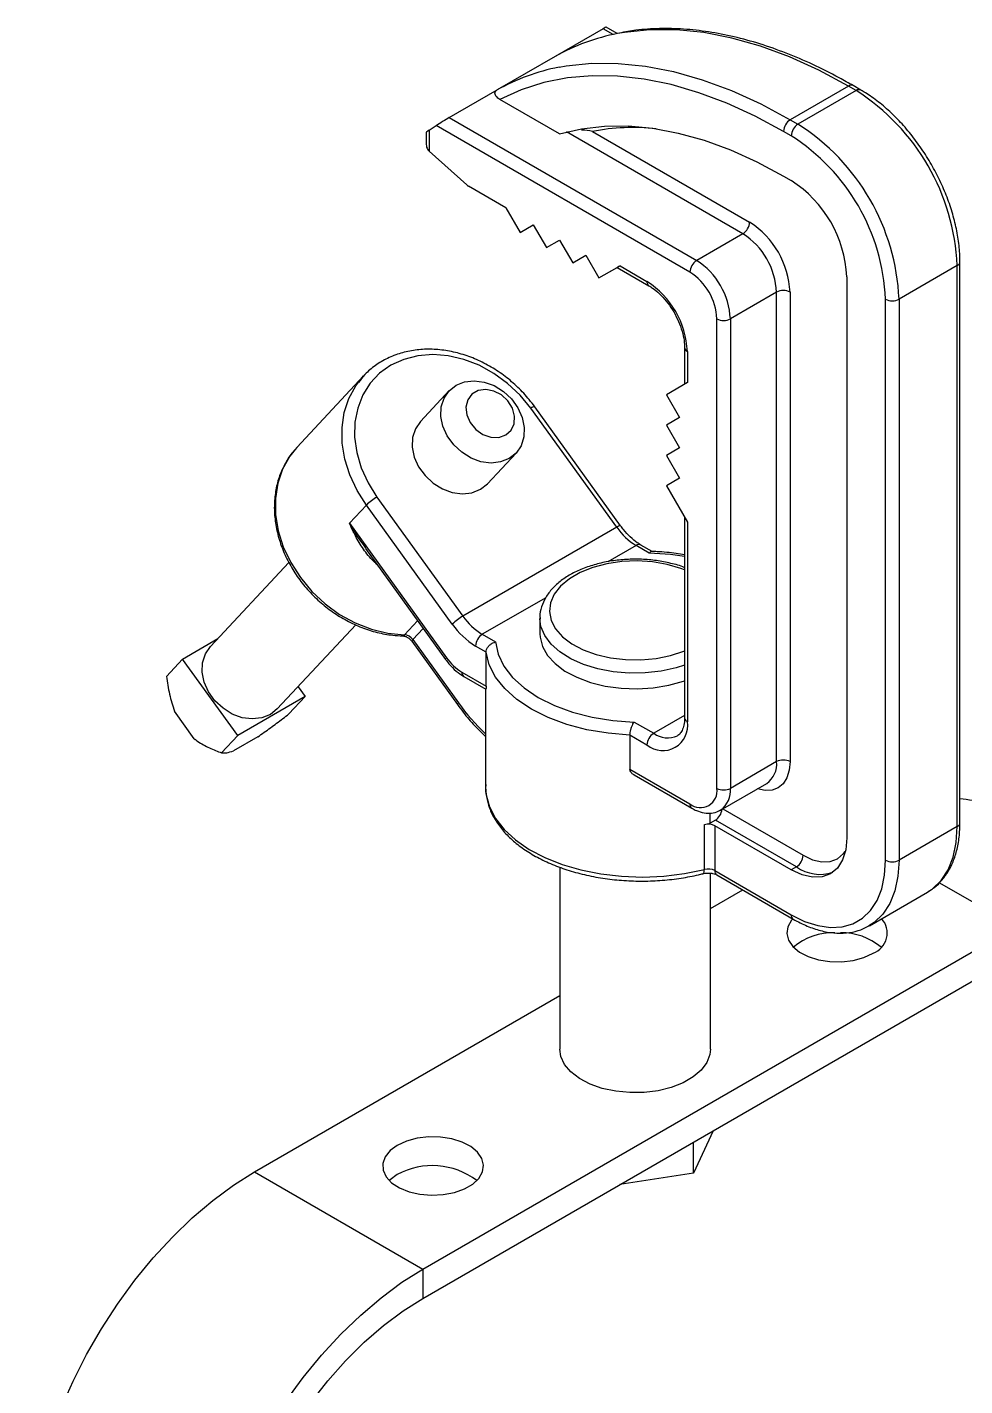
# Model space of a CAD drawing. Extents: x 2 to 136, y 1 to 99.
# Drawn here: x 98.22 to 103.14, y 18.28 to 25.41 of the extents above; entities that cross this region are included whole.
import ezdxf

# ---------------------------------------------------------------- set-up
doc = ezdxf.new("R2010")
doc.units = 0
doc.header["$MEASUREMENT"] = 0
doc.layers.add('OBJECT', color=7, linetype='CONTINUOUS')

msp = doc.modelspace()

# ---------------------------------------------------------------- linework, layer by layer
at = {"layer": 'OBJECT'}
for p, q in [((101.2398, 25.4036), (100.9888, 25.2587)), ((101.2919, 25.3735), (101.2398, 25.4036)), ((101.3135, 25.378), (101.2551, 25.4117)), ((100.9888, 25.2587), (100.6833, 25.0824)), ((102.5279, 25.1026), (102.2224, 24.9263)), ((102.568, 25.0795), (102.5279, 25.1026)), ((102.593, 25.082), (102.5529, 25.1051)), ((100.4323, 24.9375), (100.6833, 25.0824)), ((101.0116, 24.852), (100.6985, 25.0327)), ((102.568, 25.0795), (102.2625, 24.9031)), ((100.3264, 24.871), (100.3637, 24.8954)), ((101.6954, 24.1266), (100.3637, 24.8954)), ((100.4323, 24.9375), (101.7308, 24.1879)), ((102.2224, 24.9263), (102.2625, 24.9031)), ((100.3118, 24.8606), (100.3118, 24.7958)), ((100.3264, 24.871), (100.3264, 24.7619)), ((101.9733, 24.3279), (101.0479, 24.8621)), ((101.1841, 24.8651), (102.0086, 24.3891)), ((102.2271, 24.8419), (102.1871, 24.865)), ((100.5241, 24.5846), (100.3264, 24.7619)), ((102.1871, 24.6299), (102.2271, 24.6067)), ((100.7295, 24.4646), (100.5335, 24.5777)), ((100.7295, 24.4646), (100.8044, 24.3347)), ((100.8044, 24.3347), (100.8734, 24.3746)), ((100.8044, 24.3347), (100.8734, 24.3746)), ((100.8734, 24.3746), (100.9423, 24.2551)), ((101.9733, 24.3279), (101.7308, 24.1879)), ((100.9423, 24.2551), (101.0113, 24.295)), ((100.9423, 24.2551), (101.0113, 24.295)), ((101.0113, 24.295), (101.0802, 24.1755)), ((101.0802, 24.1755), (101.1492, 24.2154)), ((101.0802, 24.1755), (101.1492, 24.2154)), ((101.1492, 24.2154), (101.2181, 24.096)), ((103.1129, 21.2377), (103.1129, 24.1813)), ((101.2181, 24.096), (101.3284, 24.1597)), ((101.2181, 24.096), (101.3138, 24.1512)), ((101.3138, 24.1512), (101.4802, 24.0551)), ((101.3284, 24.1597), (101.4698, 24.078)), ((102.5185, 24.1021), (102.5185, 21.1585)), ((103.0983, 24.1609), (102.7928, 23.9846)), ((103.0983, 21.2173), (103.0983, 24.1609)), ((102.1501, 24.0217), (101.9075, 23.8817)), ((102.1501, 21.5582), (102.1501, 24.0217)), ((102.2208, 24.0217), (102.2208, 21.5582)), ((102.7221, 21.041), (102.7221, 23.9846)), ((102.7928, 23.9846), (102.7928, 21.041)), ((101.8368, 21.4182), (101.8368, 23.8817)), ((101.9075, 23.8817), (101.9075, 21.4182)), ((101.6673, 23.731), (101.6673, 23.5388)), ((101.682, 23.7106), (101.682, 23.5473)), ((99.9823, 23.5817), (99.6319, 23.2061)), ((99.9558, 23.5501), (99.9823, 23.5817)), ((101.682, 23.5473), (101.5717, 23.4836)), ((100.4317, 23.5048), (100.2812, 23.3435)), ((101.5717, 23.4836), (101.6406, 23.3642)), ((101.3114, 22.7879), (100.8605, 23.4129)), ((101.3317, 22.7954), (100.8807, 23.4204)), ((101.6406, 23.3642), (101.5717, 23.3244)), ((101.5717, 23.3244), (101.6406, 23.2049)), ((99.6319, 23.2061), (99.6228, 23.1959)), ((100.6322, 23.0161), (100.7827, 23.1774)), ((101.6406, 23.2049), (101.5717, 23.1651)), ((101.5717, 23.1651), (101.6406, 23.0457)), ((101.6406, 23.0457), (101.5717, 23.0059)), ((101.5717, 23.0059), (101.682, 22.8148)), ((99.9973, 22.9046), (99.9085, 22.8093)), ((100.4483, 22.2796), (99.9973, 22.9046)), ((100.0529, 22.9467), (100.5039, 22.3217)), ((101.6673, 22.8402), (101.6673, 21.7884)), ((101.682, 22.8148), (101.682, 21.768)), ((99.9085, 22.8093), (100.4177, 22.1036)), ((101.3114, 22.7879), (100.5039, 22.3217)), ((99.9928, 22.6765), (100.4125, 22.0948)), ((101.4128, 22.6924), (101.2652, 22.6072)), ((101.4818, 22.6526), (101.4128, 22.6924)), ((101.4974, 22.6605), (101.4378, 22.6949)), ((99.5902, 22.6028), (99.1788, 22.1619)), ((100.9383, 22.4185), (100.6053, 22.2263)), ((99.5298, 21.8345), (99.942, 22.2763)), ((100.1965, 22.2233), (100.266, 22.2978)), ((100.2953, 22.2572), (100.2408, 22.1987)), ((100.908, 22.3107), (100.908, 22.2291)), ((99.0328, 22.0968), (99.2178, 22.2036)), ((100.1866, 22.2183), (100.1871, 22.2183)), ((100.2356, 22.1898), (100.4749, 21.8582)), ((100.2408, 22.1987), (100.4801, 21.867)), ((100.6053, 22.2263), (100.6743, 22.1864)), ((100.6256, 22.1329), (100.57, 22.165)), ((100.6256, 21.9541), (100.6256, 22.1329)), ((98.9478, 22.0057), (99.0328, 22.0968)), ((99.3224, 21.6954), (99.0328, 22.0968)), ((100.4988, 22.0272), (100.6256, 21.9541)), ((100.5092, 22.0044), (100.6241, 21.938)), ((99.6759, 21.8995), (99.3224, 21.6954)), ((99.5909, 21.8084), (99.6759, 21.8995)), ((99.6387, 21.9511), (99.6759, 21.8995)), ((100.6233, 21.9385), (100.6233, 21.4254)), ((99.0938, 21.6782), (98.9895, 21.8228)), ((101.4027, 21.7659), (101.5052, 21.7068)), ((101.6673, 21.8004), (101.5052, 21.7068)), ((99.2374, 21.6043), (99.3224, 21.6954)), ((99.4269, 21.6886), (99.2996, 21.6151)), ((101.3807, 21.697), (101.3807, 21.5182)), ((101.4698, 21.6455), (101.3807, 21.697)), ((99.1429, 21.6463), (99.152, 21.6416)), ((102.1501, 21.5582), (101.9075, 21.4182)), ((101.3807, 21.5182), (101.6954, 21.3365)), ((101.403, 21.4884), (101.7058, 21.3136)), ((101.8557, 21.3037), (102.0983, 21.4437)), ((101.8019, 21.2358), (101.8019, 21.2887)), ((101.8288, 21.2513), (101.8019, 21.2358)), ((102.254, 21.0058), (101.8288, 21.2513)), ((101.8676, 21.3105), (102.2894, 21.067)), ((101.7711, 20.9924), (101.7711, 21.2276)), ((101.8266, 21.2215), (101.8266, 20.9864)), ((102.2271, 20.9903), (101.8266, 21.2215)), ((103.0983, 21.2173), (102.7928, 21.041)), ((101.013, 21.0047), (101.013, 20.0489)), ((101.803, 20.0489), (101.803, 20.9727)), ((101.8266, 20.9864), (102.2271, 20.7551)), ((101.8369, 20.9635), (102.2375, 20.7322)), ((102.254, 21.0058), (102.2271, 20.9903)), ((103.005, 20.923), (103.4055, 20.6918)), ((101.803, 20.7872), (101.9726, 20.8851)), ((102.6375, 20.6976), (102.9429, 20.8739)), ((100.2943, 18.8957), (103.4055, 20.6918)), ((100.2943, 18.7422), (103.4055, 20.5383)), ((99.4104, 19.406), (101.013, 20.3311)), ((101.8177, 19.6217), (101.7141, 19.3986)), ((101.7141, 19.3986), (101.7141, 19.5619)), ((99.4104, 19.406), (100.2943, 18.8957)), ((101.7141, 19.3986), (101.3276, 19.3388)), ((100.2943, 18.8957), (100.2943, 18.7422))]:
    msp.add_line(p, q, dxfattribs=at)
at = {"layer": 'OBJECT', "flags": 128}
for points in [[(102.5279, 25.1026), (102.3728, 25.1858), (102.2184, 25.2558), (102.0656, 25.3124), (101.9152, 25.3551), (101.7678, 25.3838), (101.6243, 25.3983), (101.4854, 25.3987), (101.3517, 25.3848), (101.3158, 25.3784)], [(101.0084, 25.2017), (101.0462, 25.2084), (101.1799, 25.2223), (101.3188, 25.222), (101.4624, 25.2074), (101.6097, 25.1787), (101.7602, 25.136), (101.913, 25.0795), (102.0673, 25.0095), (102.2224, 24.9263)], [(102.1871, 24.865), (102.0377, 24.9453), (101.8891, 25.0131), (101.7419, 25.0682), (101.5968, 25.1103), (101.4546, 25.1393), (101.316, 25.1549), (101.1815, 25.1571), (101.052, 25.1459), (100.9279, 25.1214), (100.8099, 25.0836), (100.6985, 25.0327)], [(101.0116, 24.852), (101.1263, 24.8789), (101.2465, 24.8929), (101.3716, 24.8938), (101.5009, 24.8816), (101.6338, 24.8565), (101.7696, 24.8185), (101.9076, 24.7679), (102.047, 24.7049), (102.1871, 24.6299)], [(100.8605, 23.4129), (100.8037, 23.4817), (100.7385, 23.5431), (100.6663, 23.5956), (100.5889, 23.6378), (100.5083, 23.6687), (100.4265, 23.6876), (100.3453, 23.694), (100.2669, 23.6877), (100.1932, 23.669), (100.126, 23.6381), (100.0669, 23.596), (100.0174, 23.5437), (99.9787, 23.4824), (99.9518, 23.4136), (99.9373, 23.3391), (99.9357, 23.2606), (99.9468, 23.1802), (99.9705, 23.0998), (100.0062, 23.0213), (100.0529, 22.9467)], [(99.9973, 22.9046), (99.9486, 22.9817), (99.9108, 23.0628), (99.8847, 23.1459), (99.871, 23.2294), (99.8699, 23.3113), (99.8814, 23.3897), (99.9054, 23.463), (99.9412, 23.5295), (99.9558, 23.5501)], [(100.7462, 23.1484), (100.7015, 23.1306), (100.6514, 23.125), (100.5987, 23.1319), (100.5465, 23.151), (100.4978, 23.1812), (100.4555, 23.2206), (100.4219, 23.267), (100.3992, 23.3178), (100.3885, 23.3699), (100.3906, 23.4203), (100.4052, 23.4661), (100.4316, 23.5047), (100.4682, 23.5337), (100.5128, 23.5516), (100.5629, 23.5572), (100.6157, 23.5502), (100.6679, 23.5311), (100.7166, 23.501), (100.7589, 23.4616), (100.7924, 23.4151), (100.8151, 23.3644), (100.8258, 23.3123), (100.8238, 23.2618), (100.8091, 23.216), (100.7828, 23.1775), (100.7462, 23.1484)], [(100.7288, 23.2722), (100.7566, 23.2968), (100.7725, 23.331), (100.775, 23.3709), (100.7636, 23.4124), (100.7397, 23.4508), (100.7058, 23.482), (100.6656, 23.5027), (100.6235, 23.5106), (100.584, 23.5048), (100.5515, 23.486), (100.5293, 23.4562), (100.52, 23.4186), (100.5245, 23.3774), (100.5424, 23.3369), (100.5717, 23.3016), (100.6092, 23.2752), (100.6509, 23.2608), (100.6923, 23.2597), (100.7288, 23.2722)], [(100.2812, 23.3435), (100.2811, 23.3434), (100.2547, 23.3048), (100.2401, 23.259), (100.2381, 23.2086), (100.2487, 23.1565), (100.2715, 23.1058), (100.305, 23.0593), (100.3473, 23.0199), (100.396, 22.9897), (100.4482, 22.9706), (100.5009, 22.9637), (100.5511, 22.9693), (100.5957, 22.9871), (100.6322, 23.0161)], [(99.6228, 23.1959), (99.5952, 23.1604), (99.5575, 23.0932), (99.5321, 23.0188), (99.5197, 22.9389), (99.5204, 22.8553), (99.5344, 22.77), (99.5612, 22.685), (99.6003, 22.6023), (99.6507, 22.5238), (99.7112, 22.4513), (99.7805, 22.3865), (99.8569, 22.331), (99.9386, 22.286), (100.0238, 22.2526), (100.1105, 22.2315), (100.1965, 22.2233)], [(101.6673, 22.5638), (101.6474, 22.5715), (101.5755, 22.5927), (101.4982, 22.6061), (101.4181, 22.6113), (101.3376, 22.6081), (101.2593, 22.5968), (101.1859, 22.5775), (101.1196, 22.551), (101.0625, 22.518), (101.0166, 22.4798), (100.9832, 22.4374), (100.9635, 22.3922), (100.9581, 22.3457), (100.9671, 22.2994), (100.9903, 22.2548), (101.0269, 22.2133), (101.0758, 22.1763), (101.1354, 22.1449), (101.2037, 22.1201), (101.2785, 22.1027), (101.3576, 22.0934), (101.4382, 22.0924), (101.5179, 22.0996), (101.5941, 22.115), (101.6642, 22.138), (101.6673, 22.1393)], [(101.6673, 22.6338), (101.5937, 22.6445), (101.4818, 22.6526)], [(101.6673, 22.0639), (101.6235, 22.0503), (101.5442, 22.033), (101.4609, 22.0237), (101.3761, 22.0227), (101.2923, 22.0299), (101.2117, 22.0452), (101.1368, 22.0682), (101.0697, 22.0981), (101.0124, 22.1342), (100.9664, 22.1753), (100.9331, 22.2204), (100.9135, 22.268), (100.908, 22.308)], [(100.2356, 22.1898), (100.2355, 22.1901), (100.2357, 22.1919), (100.2375, 22.1948), (100.2408, 22.1987)], [(100.6743, 22.1864), (100.6883, 22.1218), (100.7186, 22.0591), (100.7644, 21.9996), (100.8248, 21.9447), (100.8985, 21.8954), (100.9839, 21.8528), (101.0791, 21.818), (101.1822, 21.7915), (101.2908, 21.774), (101.4027, 21.7659)], [(100.908, 22.2291), (100.909, 22.2107), (100.9215, 22.1623), (100.9481, 22.1158), (100.9879, 22.0725), (101.0397, 22.0338), (101.1022, 22.0007), (101.1734, 21.9741), (101.2514, 21.9549), (101.3339, 21.9436), (101.4186, 21.9405), (101.5029, 21.9457), (101.5845, 21.959), (101.661, 21.9801), (101.6673, 21.9823)], [(99.5298, 21.8345), (99.4934, 21.8055), (99.4487, 21.7877), (99.3986, 21.7821), (99.3459, 21.789), (99.2936, 21.8081), (99.245, 21.8383), (99.2026, 21.8777), (99.1691, 21.9241), (99.1464, 21.9749), (99.1357, 22.027), (99.1377, 22.0774), (99.1524, 22.1232), (99.1787, 22.1618), (99.1788, 22.1619)], [(100.4125, 22.0948), (100.4124, 22.095), (100.4127, 22.0968), (100.4145, 22.0998), (100.4177, 22.1036)], [(101.3807, 21.697), (101.2657, 21.7068), (101.1543, 21.7258), (101.0486, 21.7538), (100.9509, 21.7902), (100.8631, 21.8341), (100.787, 21.8848), (100.724, 21.9412), (100.6755, 22.0022), (100.6425, 22.0665), (100.6256, 22.1329)], [(100.4749, 21.8582), (100.4748, 21.8584), (100.475, 21.8603), (100.4768, 21.8632), (100.4801, 21.867)], [(102.2208, 21.5582), (102.2167, 21.5127), (102.2046, 21.4738), (102.185, 21.4427), (102.1586, 21.4208), (102.1265, 21.4089), (102.0898, 21.4075), (102.0507, 21.4163)], [(100.6233, 21.4254), (100.6264, 21.3843), (100.6435, 21.321), (100.6752, 21.2597), (100.721, 21.2014), (100.78, 21.1472), (100.8512, 21.0981), (100.9332, 21.055), (101.0245, 21.0187), (101.1235, 20.9899), (101.2283, 20.969), (101.3371, 20.9565), (101.4478, 20.9526), (101.5584, 20.9574), (101.6668, 20.9707), (101.7711, 20.9924)], [(102.9429, 20.8739), (102.9688, 20.891), (103.0141, 20.9348), (103.0504, 20.9906), (103.0768, 21.0572), (103.0929, 21.1333), (103.0983, 21.2173)], [(102.5185, 21.1585), (102.5129, 21.0961), (102.4963, 21.0426), (102.4694, 21), (102.4331, 20.9699), (102.389, 20.9535), (102.3386, 20.9515), (102.284, 20.9639), (102.2271, 20.9903)], [(102.2271, 20.7551), (102.2976, 20.7203), (102.3666, 20.6978), (102.4328, 20.6881), (102.4947, 20.6914), (102.5513, 20.7076), (102.6012, 20.7364), (102.6435, 20.7773), (102.6774, 20.8293), (102.7021, 20.8915), (102.7171, 20.9625), (102.7221, 21.041)], [(102.2894, 21.067), (102.3393, 21.0439), (102.3873, 21.033), (102.4316, 21.0348), (102.4704, 21.0491), (102.5022, 21.0755), (102.5109, 21.0866)], [(102.7928, 21.041), (102.7874, 20.9569), (102.7713, 20.8808), (102.7449, 20.8142), (102.7086, 20.7585), (102.6633, 20.7147), (102.6348, 20.696)], [(101.7633, 20.9704), (101.7653, 20.9713), (101.7678, 20.9742), (101.7696, 20.9788), (101.7708, 20.9849), (101.7711, 20.9924)], [(102.2348, 20.7338), (102.228, 20.726), (102.2086, 20.6922), (102.2032, 20.6568), (102.2122, 20.6215), (102.2349, 20.5885), (102.2703, 20.5593), (102.3163, 20.5357), (102.3706, 20.5188), (102.4301, 20.5096), (102.4918, 20.5085), (102.5521, 20.5157), (102.608, 20.5308), (102.6564, 20.5528)], [(101.803, 20.0489), (101.8002, 20.0218), (101.7842, 19.9795), (101.7546, 19.9396), (101.7125, 19.9037), (101.6594, 19.8731), (101.5973, 19.8488), (101.5282, 19.8317), (101.4549, 19.8225), (101.3798, 19.8215), (101.3057, 19.8286), (101.2354, 19.8438), (101.1712, 19.8664), (101.1157, 19.8955), (101.0707, 19.9302), (101.0379, 19.9692), (101.0184, 20.0111), (101.013, 20.0489)], [(100.1596, 19.545), (100.1213, 19.5171), (100.0953, 19.4848), (100.0828, 19.45), (100.0846, 19.4144), (100.1006, 19.38), (100.1298, 19.3487), (100.1708, 19.3221), (100.2213, 19.3017), (100.2786, 19.2886), (100.3396, 19.2834), (100.401, 19.2865), (100.4595, 19.2977), (100.512, 19.3164), (100.5556, 19.3415), (100.5879, 19.3718), (100.6073, 19.4056), (100.6127, 19.4411), (100.6037, 19.4763), (100.581, 19.5093), (100.5456, 19.5385), (100.4996, 19.5622), (100.4453, 19.579), (100.3858, 19.5883), (100.3242, 19.5893), (100.2638, 19.5821), (100.2079, 19.567), (100.1596, 19.545)], [(98.2168, 17.3386), (98.2219, 17.4687), (98.2371, 17.6036), (98.2623, 17.7421), (98.2974, 17.8831), (98.3419, 18.0252), (98.3956, 18.1674), (98.4579, 18.3084), (98.5283, 18.447), (98.6063, 18.582), (98.6911, 18.7123), (98.782, 18.8368), (98.8783, 18.9544), (98.9792, 19.064), (99.0837, 19.1648), (99.1911, 19.2559), (99.3002, 19.3365), (99.4104, 19.406)], [(100.1596, 19.3915), (100.1213, 19.3636), (100.1175, 19.3598)], [(99.1007, 16.8284), (99.1058, 16.9585), (99.121, 17.0934), (99.1462, 17.2319), (99.1813, 17.3728), (99.2258, 17.515), (99.2794, 17.6572), (99.3418, 17.7982), (99.4122, 17.9368), (99.4901, 18.0718), (99.575, 18.2021), (99.6659, 18.3265), (99.7622, 18.4441), (99.8631, 18.5537), (99.9676, 18.6545), (100.0749, 18.7456), (100.1841, 18.8263), (100.2943, 18.8957)], [(99.2336, 16.9051), (99.2387, 17.0281), (99.254, 17.1558), (99.2793, 17.287), (99.3143, 17.4204), (99.3588, 17.5548), (99.4124, 17.6888), (99.4744, 17.8211), (99.5443, 17.9505), (99.6214, 18.0758), (99.705, 18.1956), (99.7943, 18.309), (99.8884, 18.4147), (99.9864, 18.5117), (100.0873, 18.5992), (100.1903, 18.6763), (100.2943, 18.7422)]]:
    msp.add_lwpolyline(points, dxfattribs=at)
at = {"layer": 'OBJECT'}
for centre, radius, start, end in [((101.5146, 24.3287), 1.0683, 100.72729, 119.4868), ((101.209, 24.1526), 1.0681, 100.82721, 119.48807), ((102.5425, 25.0822), 0.0252, 65.69442, 125.6158), ((102.5826, 25.059), 0.0251, 65.70542, 125.61638), ((101.9513, 24.1111), 1.148, 2.48718, 57.51282), ((101.3985, 23.7406), 1.1448, 84.00424, 100.79246), ((102.2638, 24.8615), 0.0768, 122.60619, 177.39371), ((102.3039, 24.8384), 0.0768, 122.60619, 177.39371), ((101.6459, 23.9348), 1.148, 2.48738, 57.51262), ((101.6516, 23.9381), 1.0715, 2.4872, 57.51279), ((101.886, 24.0734), 0.6332, 2.6055, 57.39454), ((100.5622, 24.6266), 0.0567, 227.79832, 239.63492), ((101.9319, 24.3926), 0.0768, 302.60619, 357.39371), ((101.7602, 24.0007), 0.461, 2.60541, 57.3947), ((101.7663, 24.0042), 0.3842, 2.60557, 57.39453), ((101.7722, 24.1231), 0.0768, 122.60439, 177.39549), ((101.5237, 23.8642), 0.3842, 2.60557, 57.39453), ((103.0879, 24.1838), 0.0251, 294.37644, 354.28955), ((101.5298, 23.8677), 0.3074, 2.60541, 57.3947), ((101.4949, 24.0756), 0.0252, 174.41133, 233.94327), ((101.2214, 23.6896), 0.461, 2.60557, 57.39454), ((102.1854, 23.9534), 0.0769, 62.60961, 117.39039), ((102.7575, 24.0528), 0.0769, 242.60977, 297.39024), ((101.8722, 23.9499), 0.0769, 242.60974, 297.39028), ((101.6923, 23.7335), 0.0251, 185.71078, 245.62393), ((100.8812, 23.388), 0.0324, 90.89073, 129.83099), ((100.1935, 22.7034), 0.281, 120.01218, 134.28102), ((101.3322, 22.763), 0.0324, 90.88103, 129.83567), ((101.5891, 22.9812), 0.3383, 214.85169, 238.6071), ((101.4275, 22.672), 0.0251, 65.6894, 125.62078), ((100.6445, 22.0784), 0.281, 120.01194, 134.28116), ((100.7815, 22.515), 0.3383, 214.85169, 238.6071), ((100.7814, 22.5115), 0.4059, 214.85181, 238.60707), ((100.1862, 22.2314), 0.0131, 273.92698, 321.76397), ((100.1934, 22.1656), 0.0578, 34.93927, 86.90599), ((100.6467, 22.1615), 0.0768, 122.60486, 177.39502), ((100.6398, 22.2583), 0.2706, 214.85171, 238.60693), ((100.5235, 22.0246), 0.0248, 173.86318, 234.82513), ((101.351, 22.4904), 1.071, 215.59265, 227.19495), ((101.5526, 21.7471), 0.131, 230.79681, 9.21402), ((101.6923, 21.7909), 0.0251, 185.69467, 245.62541), ((99.2924, 21.9302), 0.3209, 231.76451, 242.22234), ((101.5466, 21.642), 0.0768, 122.60486, 177.39502), ((101.5784, 21.8091), 0.1258, 234.39525, 294.16345), ((102.0266, 21.5451), 0.1242, 305.27427, 6.03793), ((102.1854, 21.4899), 0.0769, 62.60961, 117.39039), ((101.7506, 21.4042), 0.0873, 230.79686, 9.21385), ((101.8722, 21.4864), 0.0769, 242.60974, 297.39028), ((101.7821, 21.4059), 0.126, 306.10038, 5.58529), ((101.7192, 21.3335), 0.024, 172.74633, 235.9574), ((103.0692, 20.7643), 0.5998, 60.38206, 85.81525), ((101.7867, 21.3166), 0.0777, 302.79383, 353.96272), ((101.4828, 22.367), 1.1753, 284.20013, 285.75188), ((101.791, 21.152), 0.0781, 62.87544, 104.71926), ((103.0879, 21.2402), 0.0251, 294.37545, 354.30432), ((102.2126, 21.0705), 0.0768, 302.60486, 357.39504), ((102.7575, 21.1092), 0.0769, 242.60977, 297.39024), ((101.791, 20.9169), 0.0781, 62.87544, 104.71926), ((101.8513, 20.9837), 0.0248, 173.94533, 234.74195), ((102.3769, 21.1805), 0.2136, 234.86919, 288.9), ((102.2522, 20.7527), 0.0252, 174.38053, 234.29283), ((102.618, 20.6589), 0.1128, 289.87096, 42.13767), ((102.4465, 20.3406), 0.3203, 88.44883, 130.41457), ((102.4905, 20.3391), 0.3216, 49.72685, 90.86082), ((100.344, 19.0546), 0.3841, 52.63439, 118.70343)]:
    msp.add_arc(centre, radius, start, end, dxfattribs=at)
for centre, major_axis, ratio, start_param, end_param in [((101.2066, 25.3819), (0.0485, 0.0297), 0.027575, 0.014954, 0.80027), ((100.3991, 24.9158), (0.0485, 0.0297), 0.027575, 0.80027, 2.371067), ((100.3618, 24.8914), (0.05, 0.0308), 0.027571, 2.339213, 3.156401), ((100.3618, 24.8247), (0.0354, 0.0612), 0.577335, 2.356235, 2.871597), ((100.3618, 24.7823), (0.0487, -0.0161), 0.700151, 3.884192, 4.154229), ((101.3638, 24.1801), (0.05, 0.0289), 0.00007, 2.356154, 3.141633)]:
    msp.add_ellipse(centre, major_axis=major_axis, ratio=ratio, start_param=start_param, end_param=end_param, dxfattribs=at)
for points, knots in [([(102.5529, 25.1051), (102.5284, 25.119), (102.4573, 25.1592), (102.3396, 25.2178), (102.2005, 25.2773), (102.0627, 25.3257), (101.9266, 25.363), (101.7928, 25.3889), (101.6619, 25.4034), (101.5346, 25.406), (101.4224, 25.3992), (101.3547, 25.3864), (101.3264, 25.3811)], [0, 0, 0, 0, 0.057095, 0.165488, 0.27391, 0.382317, 0.490678, 0.598951, 0.707087, 0.815025, 0.922711, 1, 1, 1, 1]), ([(100.6985, 25.0327), (100.6913, 25.0377), (100.6792, 25.0461), (100.6719, 25.0598), (100.6719, 25.0701), (100.6762, 25.0776), (100.6812, 25.0809), (100.6833, 25.0824)], [0, 0, 0, 0, 0.350281, 0.585229, 0.760499, 0.899707, 1, 1, 1, 1]), ([(103.1129, 24.1813), (103.1127, 24.1958), (103.1119, 24.2375), (103.1036, 24.3096), (103.0853, 24.3972), (103.0584, 24.486), (103.0235, 24.5744), (102.9812, 24.661), (102.9322, 24.7444), (102.8772, 24.8233), (102.8172, 24.8965), (102.7531, 24.9627), (102.6857, 25.0207), (102.6318, 25.0589), (102.6007, 25.0774), (102.593, 25.082)], [0, 0, 0, 0, 0.044817, 0.129353, 0.213788, 0.298089, 0.382268, 0.466367, 0.550437, 0.634532, 0.718694, 0.802982, 0.887453, 0.972156, 1, 1, 1, 1]), ([(101.1841, 24.8651), (101.184, 24.8651), (101.1668, 24.869), (101.1467, 24.8707), (101.1266, 24.8723)], [0, 0, 0, 0, 0.004923, 1, 1, 1, 1]), ([(101.4802, 24.0551), (101.4865, 24.0513), (101.5048, 24.04), (101.5362, 24.014), (101.5719, 23.9754), (101.6041, 23.9301), (101.6311, 23.8807), (101.6514, 23.8297), (101.6637, 23.7809), (101.6672, 23.7486), (101.6673, 23.7332), (101.6673, 23.731)], [0, 0, 0, 0, 0.067196, 0.197029, 0.32808, 0.460157, 0.592759, 0.725244, 0.856829, 0.979682, 1, 1, 1, 1]), ([(100.8807, 23.4204), (100.8713, 23.4329), (100.8444, 23.4688), (100.7933, 23.5234), (100.7263, 23.581), (100.6532, 23.63), (100.5757, 23.6696), (100.4953, 23.6989), (100.4136, 23.7172), (100.3322, 23.7241), (100.2528, 23.7195), (100.1772, 23.7033), (100.1069, 23.676), (100.0437, 23.638), (99.9922, 23.5954), (99.9665, 23.5621), (99.9556, 23.548)], [0, 0, 0, 0, 0.040622, 0.11622, 0.191886, 0.267591, 0.343335, 0.419107, 0.494881, 0.570603, 0.64619, 0.721537, 0.79654, 0.87114, 0.945362, 1, 1, 1, 1]), ([(99.6227, 23.1951), (99.6213, 23.1937), (99.6026, 23.1754), (99.5754, 23.1323), (99.543, 23.0669), (99.5224, 22.995), (99.5128, 22.9191), (99.5147, 22.8404), (99.528, 22.7605), (99.5526, 22.6809), (99.5879, 22.6032), (99.6332, 22.5292), (99.6876, 22.4601), (99.75, 22.3975), (99.8193, 22.3426), (99.8939, 22.2965), (99.9725, 22.2602), (100.0535, 22.2345), (100.1255, 22.2212), (100.1695, 22.2191), (100.1866, 22.2183)], [0, 0, 0, 0, 0.005024, 0.063857, 0.122667, 0.181599, 0.240765, 0.300205, 0.3599, 0.419794, 0.479826, 0.539944, 0.600116, 0.660324, 0.720562, 0.780832, 0.841132, 0.901449, 0.961756, 1, 1, 1, 1]), ([(100.0527, 22.5934), (100.044, 22.6013), (100.0149, 22.6275), (99.975, 22.681), (99.9369, 22.7457), (99.9166, 22.7898), (99.9086, 22.8091), (99.9085, 22.8093)], [0, 0, 0, 0, 0.135843, 0.450355, 0.765206, 0.99634, 1, 1, 1, 1]), ([(99.9952, 22.6782), (99.9766, 22.703), (99.9453, 22.7447), (99.9192, 22.7904), (99.9087, 22.8091), (99.9085, 22.8093)], [0, 0, 0, 0, 0.591022, 0.993459, 1, 1, 1, 1]), ([(101.4378, 22.6949), (101.4316, 22.6987), (101.4132, 22.71), (101.3819, 22.7361), (101.3526, 22.7675), (101.3367, 22.7887), (101.3317, 22.7954)], [0, 0, 0, 0, 0.173039, 0.507382, 0.844863, 1, 1, 1, 1]), ([(101.6673, 22.5765), (101.6668, 22.5768), (101.6447, 22.5864), (101.5951, 22.5993), (101.52, 22.6143), (101.4415, 22.621), (101.3624, 22.6205), (101.2844, 22.6124), (101.2093, 22.597), (101.1389, 22.5745), (101.0748, 22.5452), (101.0187, 22.5094), (100.9723, 22.4677), (100.9369, 22.4209), (100.9154, 22.3708), (100.9065, 22.3321), (100.9087, 22.3112), (100.9091, 22.3075)], [0, 0, 0, 0, 0.001993, 0.077814, 0.153446, 0.228925, 0.304346, 0.379821, 0.455437, 0.53132, 0.607585, 0.684287, 0.761255, 0.837665, 0.912297, 0.984322, 1, 1, 1, 1]), ([(101.4943, 22.6614), (101.4922, 22.6609), (101.4883, 22.6601), (101.4839, 22.6553), (101.4818, 22.6527), (101.4818, 22.6526)], [0, 0, 0, 0, 0.531199, 0.989388, 1, 1, 1, 1]), ([(101.6673, 22.6427), (101.6526, 22.6454), (101.6057, 22.654), (101.5472, 22.6592), (101.504, 22.6608), (101.4943, 22.6612)], [0, 0, 0, 0, 0.262881, 0.835375, 1, 1, 1, 1]), ([(100.1866, 22.2183), (100.1892, 22.2182), (100.196, 22.2177), (100.2094, 22.213), (100.2244, 22.2033), (100.2319, 22.1943), (100.2356, 22.1898)], [0, 0, 0, 0, 0.168704, 0.4522882, 0.7302657, 1, 1, 1, 1]), ([(100.6256, 22.1329), (100.6261, 22.1374), (100.627, 22.1464), (100.6346, 22.1602), (100.6459, 22.1724), (100.6596, 22.1815), (100.6695, 22.1852), (100.6742, 22.1864), (100.6743, 22.1864)], [0, 0, 0, 0, 0.197777, 0.395365, 0.598087, 0.812873, 0.995764, 1, 1, 1, 1]), ([(100.4125, 22.0948), (100.4185, 22.0869), (100.4356, 22.0644), (100.4677, 22.0317), (100.4954, 22.0134), (100.5092, 22.0044)], [0, 0, 0, 0, 0.210948, 0.607659, 1, 1, 1, 1]), ([(98.9478, 22.0057), (98.9522, 21.9747), (98.9606, 21.9149), (98.9801, 21.8527), (98.9895, 21.8228)], [0, 0, 0, 0, 0.519495, 1, 1, 1, 1]), ([(100.6256, 21.9541), (100.6255, 21.9509), (100.6255, 21.9445), (100.6249, 21.9387), (100.6245, 21.9384), (100.6242, 21.9382)], [0, 0, 0, 0, 0.295943, 0.590033, 1, 1, 1, 1]), ([(100.4749, 21.8582), (100.4849, 21.8447), (100.5139, 21.8057), (100.563, 21.7478), (100.604, 21.7086), (100.6233, 21.6902)], [0, 0, 0, 0, 0.219086, 0.633752, 1, 1, 1, 1]), ([(99.4269, 21.6886), (99.4384, 21.6965), (99.4717, 21.7197), (99.5268, 21.7601), (99.5695, 21.7922), (99.5909, 21.8084)], [0, 0, 0, 0, 0.205667, 0.600108, 1, 1, 1, 1]), ([(101.3807, 21.697), (101.3809, 21.7016), (101.3814, 21.711), (101.3849, 21.727), (101.39, 21.7428), (101.3962, 21.7562), (101.4006, 21.7632), (101.4027, 21.7659), (101.4027, 21.7659)], [0, 0, 0, 0, 0.197777, 0.395365, 0.598087, 0.812873, 0.995764, 1, 1, 1, 1]), ([(101.6673, 21.7884), (101.6671, 21.7815), (101.6665, 21.7613), (101.6605, 21.7333), (101.6482, 21.71), (101.6386, 21.6984), (101.6311, 21.6955), (101.6296, 21.695)], [0, 0, 0, 0, 0.137324, 0.39907, 0.661313, 0.933673, 1, 1, 1, 1]), ([(99.0938, 21.6782), (99.0994, 21.6741), (99.1258, 21.6548), (99.1743, 21.629), (99.2162, 21.6126), (99.2374, 21.6043)], [0, 0, 0, 0, 0.1168858, 0.5538854, 1, 1, 1, 1]), ([(99.2374, 21.6043), (99.2453, 21.6037), (99.2599, 21.6025), (99.2871, 21.6111), (99.2996, 21.6151)], [0, 0, 0, 0, 0.538105, 1, 1, 1, 1]), ([(101.4032, 21.4888), (101.4019, 21.4894), (101.3957, 21.492), (101.3881, 21.4996), (101.3817, 21.5093), (101.381, 21.5155), (101.3807, 21.5182)], [0, 0, 0, 0, 0.097442, 0.481141, 0.777167, 1, 1, 1, 1]), ([(100.6237, 21.4384), (100.6236, 21.4378), (100.6206, 21.4167), (100.6263, 21.3746), (100.6415, 21.314), (100.67, 21.2553), (100.7097, 21.1995), (100.7607, 21.147), (100.8223, 21.0986), (100.8936, 21.0553), (100.9733, 21.0176), (101.0601, 20.9862), (101.1526, 20.9615), (101.2494, 20.9438), (101.349, 20.9334), (101.4499, 20.9303), (101.5508, 20.9345), (101.6483, 20.9459), (101.7187, 20.9593), (101.7557, 20.9685), (101.7633, 20.9704)], [0, 0, 0, 0, 0.001723, 0.061005, 0.120078, 0.179511, 0.239822, 0.301131, 0.363218, 0.425742, 0.488417, 0.551051, 0.613599, 0.67606, 0.738455, 0.800814, 0.863172, 0.925557, 0.984744, 1, 1, 1, 1]), ([(101.7058, 21.3136), (101.7136, 21.3094), (101.7347, 21.2982), (101.7696, 21.2879), (101.8085, 21.287), (101.8383, 21.293), (101.852, 21.3027), (101.8557, 21.3054)], [0, 0, 0, 0, 0.157844, 0.422687, 0.671965, 0.910733, 1, 1, 1, 1]), ([(102.9454, 20.877), (102.9519, 20.8805), (102.9759, 20.8931), (103.0108, 20.926), (103.0486, 20.9744), (103.078, 21.0323), (103.099, 21.0981), (103.1109, 21.167), (103.1123, 21.2155), (103.1129, 21.2377)], [0, 0, 0, 0, 0.058594, 0.215746, 0.373194, 0.53282, 0.695427, 0.860612, 1, 1, 1, 1]), ([(101.7633, 20.9704), (101.7672, 20.9712), (101.7769, 20.9733), (101.7952, 20.9742), (101.8144, 20.972), (101.8289, 20.9676), (101.8346, 20.9647), (101.8369, 20.9635)], [0, 0, 0, 0, 0.152747, 0.38893, 0.634497, 0.849148, 1, 1, 1, 1]), ([(102.2375, 20.7322), (102.2499, 20.7253), (102.286, 20.7054), (102.3459, 20.6806), (102.416, 20.6623), (102.4841, 20.6559), (102.5482, 20.6625), (102.5987, 20.6763), (102.6249, 20.692), (102.6336, 20.6972)], [0, 0, 0, 0, 0.0889152, 0.2572873, 0.425706, 0.592987, 0.7578183, 0.9192712, 1, 1, 1, 1])]:
    msp.add_open_spline(points, degree=3, knots=knots, dxfattribs=at)

doc.saveas('drawing.dxf')
